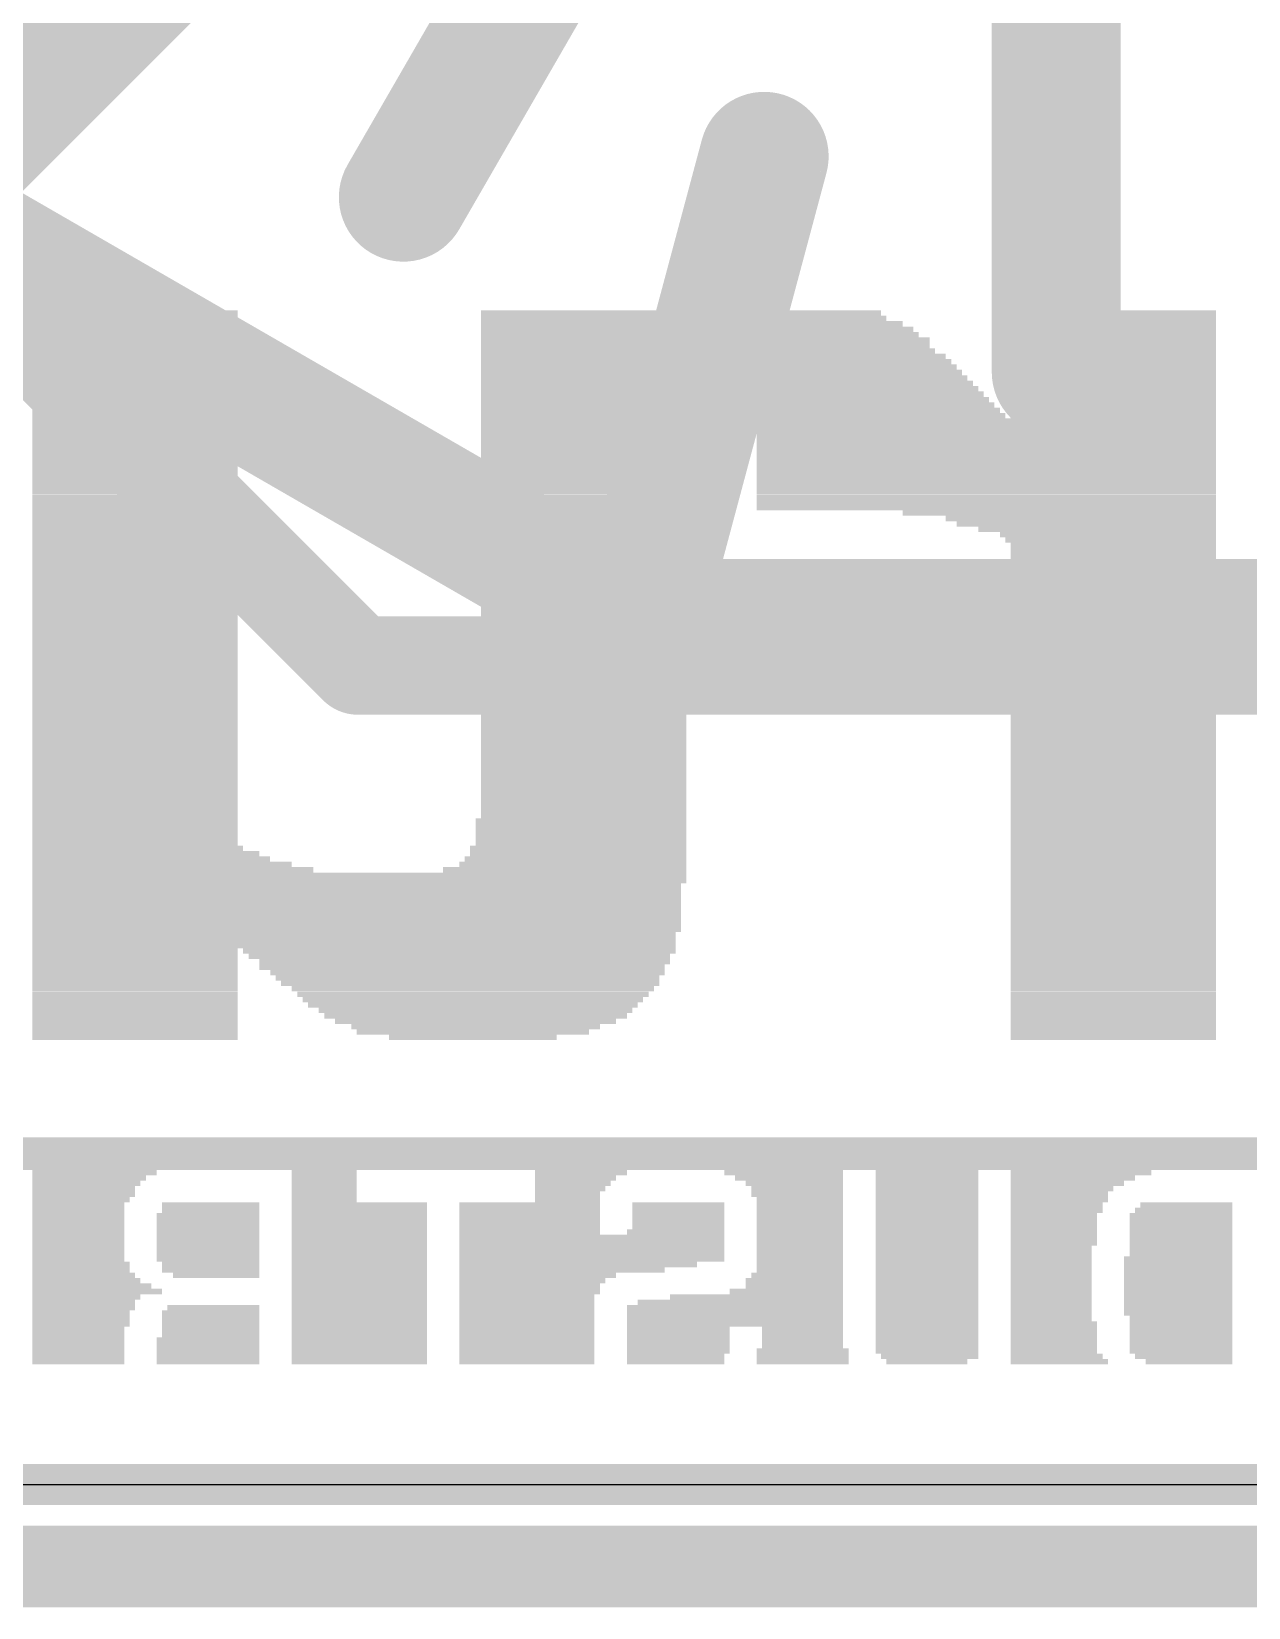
# Model space of a CAD drawing. Extents: x -30.9 to 30.6, y -30.5 to 30.5.
# Drawn here: x -25.65 to -21.876, y -30.353 to -25.466 of the extents above; entities that cross this region are included whole.
import ezdxf

# ---------------------------------------------------------------- set-up
doc = ezdxf.new("R2010")
doc.units = 0
for name, color, linetype in [('1', 12, 'CONTINUOUS'), ('16', 132, 'CONTINUOUS'), ('20', 53, 'CONTINUOUS'), ('22', 6, 'CONTINUOUS'), ('49', 253, 'CONTINUOUS')]:
    doc.layers.add(name, color=color, linetype=linetype)

# ---------------------------------------------------------------- blocks, each defined once
blk = doc.blocks.new('RECT')
blk.add_solid([(-0.5, -0.5), (0.5, -0.5), (-0.5, 0.5), (0.5, 0.5)])

msp = doc.modelspace()

# ---------------------------------------------------------------- linework, layer by layer
at = {"layer": '1', "const_width": 0.4}
for points in [[(-23.822, -24.8103), (-24.497, -25.9794)], [(-24.9469, -24.9469), (-26.0075, -26.0075)], [(-22.472, -25.172), (-22.472, -26.522)], [(-23.3779, -25.8527), (-23.7661, -27.3016)], [(-26.0075, -26.0075), (-23.7661, -27.3016)], [(-23.7661, -27.3016), (-21.1779, -27.3016)]]:
    msp.add_lwpolyline(points, dxfattribs=at)
at = {"layer": '1', "const_width": 0.2}
for points in [[(-23.2813, -25.8786, 1), (-23.4745, -25.8269)], [(-24.5836, -25.9294, 1), (-24.4104, -26.0294)], [(-22.572, -26.522, 1), (-22.372, -26.522)], [(-23.7661, -27.2016, 1), (-23.7661, -27.4016)], [(-23.8161, -27.3882, 1), (-23.7161, -27.215)], [(-23.8627, -27.2757, 1), (-23.6695, -27.3275)]]:
    msp.add_lwpolyline(points, format="xyb", dxfattribs=at)
at = {"layer": '16'}
for points, const_width in [([(-24.638, -27.432), (-25.908, -26.162)], 0.3048), ([(-5.08, -27.432), (-24.638, -27.432)], 0.3048), ([(-30.734, -30.226), (30.48, -30.226)], 0.254)]:
    msp.add_lwpolyline(points, dxfattribs=dict(at, const_width=const_width))
at = {"layer": '16', "const_width": 0.1524}
for points in [[(-24.638, -27.3558, 1), (-24.638, -27.5082)], [(-24.6919, -27.4859, 1), (-24.5841, -27.3781)]]:
    msp.add_lwpolyline(points, format="xyb", dxfattribs=at)
at = {"layer": '20'}
msp.add_line((-29.972, -29.972), (30.028, -29.972), dxfattribs=at)
at = {"layer": '49', "const_width": 0.127}
msp.add_lwpolyline([(-14.972, -29.972), (-29.972, -29.972)], dxfattribs=at)

# ---------------------------------------------------------------- block references
at = {"layer": '22', "rotation": 180}
for p, xscale, yscale in [((-25.3292, -26.3388), 0.6371, 0.0168), ((-23.9377, -26.3388), 0.637, 0.0168), ((-23.2085, -26.3388), 0.3856, 0.0168), ((-22.2949, -26.3388), 0.6371, 0.0168), ((-25.3292, -26.3556), 0.6371, 0.0167), ((-25.3292, -26.3723), 0.6371, 0.0168), ((-25.3292, -26.3891), 0.6371, 0.0168), ((-23.9377, -26.3556), 0.637, 0.0167), ((-23.9377, -26.3723), 0.637, 0.0168), ((-23.9377, -26.3891), 0.637, 0.0168), ((-23.175, -26.3723), 0.4527, 0.0168), ((-23.2001, -26.3556), 0.4024, 0.0167), ((-23.1582, -26.3891), 0.4862, 0.0168), ((-22.2949, -26.3556), 0.6371, 0.0167), ((-22.2949, -26.3723), 0.6371, 0.0168), ((-22.2949, -26.3891), 0.6371, 0.0168), ((-25.3292, -26.4059), 0.6371, 0.0167), ((-25.3292, -26.4226), 0.6371, 0.0168), ((-25.3292, -26.4394), 0.6371, 0.0167), ((-23.9377, -26.4059), 0.637, 0.0167), ((-23.9377, -26.4226), 0.637, 0.0168), ((-23.9377, -26.4394), 0.637, 0.0167), ((-23.1499, -26.4059), 0.5029, 0.0167), ((-23.1331, -26.4226), 0.5365, 0.0168), ((-23.1331, -26.4394), 0.5365, 0.0167), ((-22.2949, -26.4059), 0.6371, 0.0167), ((-22.2949, -26.4226), 0.6371, 0.0168), ((-22.2949, -26.4394), 0.6371, 0.0167), ((-25.3292, -26.4561), 0.6371, 0.0168), ((-25.3292, -26.4729), 0.6371, 0.0168), ((-25.3292, -26.4897), 0.6371, 0.0167), ((-23.9377, -26.4561), 0.637, 0.0168), ((-23.9377, -26.4729), 0.637, 0.0168), ((-23.9377, -26.4897), 0.637, 0.0167), ((-23.1247, -26.4561), 0.5532, 0.0168), ((-23.1079, -26.4729), 0.5868, 0.0168), ((-23.0996, -26.4897), 0.6035, 0.0167), ((-22.2949, -26.4561), 0.6371, 0.0168), ((-22.2949, -26.4729), 0.6371, 0.0168), ((-22.2949, -26.4897), 0.6371, 0.0167), ((-25.3292, -26.5064), 0.6371, 0.0168), ((-25.3292, -26.5232), 0.6371, 0.0168), ((-25.3292, -26.54), 0.6371, 0.0167), ((-23.9377, -26.5064), 0.637, 0.0168), ((-23.9377, -26.5232), 0.637, 0.0168), ((-23.9377, -26.54), 0.637, 0.0167), ((-23.0912, -26.5064), 0.6203, 0.0168), ((-23.0828, -26.5232), 0.6371, 0.0168), ((-23.0744, -26.54), 0.6538, 0.0167), ((-22.2949, -26.5064), 0.6371, 0.0168), ((-22.2949, -26.5232), 0.6371, 0.0168), ((-22.2949, -26.54), 0.6371, 0.0167), ((-25.3292, -26.5567), 0.6371, 0.0168), ((-25.3292, -26.5735), 0.6371, 0.0168), ((-25.3292, -26.5903), 0.6371, 0.0167), ((-23.9377, -26.5567), 0.637, 0.0168), ((-23.9377, -26.5735), 0.637, 0.0168), ((-23.9377, -26.5903), 0.637, 0.0167), ((-23.0577, -26.5735), 0.6873, 0.0168), ((-23.066, -26.5567), 0.6706, 0.0168), ((-23.0493, -26.5903), 0.7041, 0.0167), ((-22.2949, -26.5567), 0.6371, 0.0168), ((-22.2949, -26.5735), 0.6371, 0.0168), ((-22.2949, -26.5903), 0.6371, 0.0167), ((-25.3292, -26.607), 0.6371, 0.0168), ((-25.3292, -26.6238), 0.6371, 0.0168), ((-25.3292, -26.6406), 0.6371, 0.0167), ((-23.9377, -26.607), 0.637, 0.0168), ((-23.9377, -26.6238), 0.637, 0.0168), ((-23.9377, -26.6406), 0.637, 0.0167), ((-23.0409, -26.607), 0.7209, 0.0168), ((-23.0325, -26.6238), 0.7376, 0.0168), ((-23.0241, -26.6406), 0.7544, 0.0167), ((-22.2949, -26.607), 0.6371, 0.0168), ((-22.2949, -26.6238), 0.6371, 0.0168), ((-22.2949, -26.6406), 0.6371, 0.0167), ((-25.3292, -26.6573), 0.6371, 0.0168), ((-25.3292, -26.6741), 0.6371, 0.0167), ((-25.3292, -26.6908), 0.6371, 0.0168), ((-23.9377, -26.6573), 0.637, 0.0168), ((-23.9377, -26.6741), 0.637, 0.0167), ((-23.9377, -26.6908), 0.637, 0.0168), ((-23.0157, -26.6573), 0.7712, 0.0168), ((-22.6888, -26.6741), 1.425, 0.0167), ((-22.6888, -26.6908), 1.425, 0.0168), ((-22.2949, -26.6573), 0.6371, 0.0168), ((-25.3292, -26.7076), 0.6371, 0.0168), ((-25.3292, -26.7244), 0.6371, 0.0167), ((-25.3292, -26.7411), 0.6371, 0.0168), ((-23.9377, -26.7076), 0.637, 0.0168), ((-23.9377, -26.7244), 0.637, 0.0167), ((-23.9377, -26.7411), 0.637, 0.0168), ((-22.6888, -26.7076), 1.425, 0.0168), ((-22.6888, -26.7244), 1.425, 0.0167), ((-22.6888, -26.7411), 1.425, 0.0168), ((-25.3292, -26.7579), 0.6371, 0.0168), ((-25.3292, -26.7747), 0.6371, 0.0167), ((-23.9377, -26.7579), 0.637, 0.0168), ((-23.9377, -26.7747), 0.637, 0.0167), ((-22.6888, -26.7579), 1.425, 0.0168), ((-22.6888, -26.7747), 1.425, 0.0167), ((-25.3292, -26.7914), 0.6371, 0.0168), ((-25.3292, -26.8082), 0.6371, 0.0168), ((-25.3292, -26.825), 0.6371, 0.0167), ((-23.9377, -26.7914), 0.637, 0.0168), ((-23.9377, -26.8082), 0.637, 0.0168), ((-23.9377, -26.825), 0.637, 0.0167), ((-22.6888, -26.7914), 1.425, 0.0168), ((-22.6888, -26.8082), 1.425, 0.0168), ((-22.6888, -26.825), 1.425, 0.0167), ((-25.3292, -26.8417), 0.6371, 0.0168), ((-25.3292, -26.8585), 0.6371, 0.0167), ((-25.3292, -26.8752), 0.6371, 0.0168), ((-23.9377, -26.8417), 0.637, 0.0168), ((-23.9377, -26.8585), 0.637, 0.0167), ((-23.9377, -26.8752), 0.637, 0.0168), ((-22.6888, -26.8417), 1.425, 0.0168), ((-22.6888, -26.8585), 1.425, 0.0167), ((-22.6888, -26.8752), 1.425, 0.0168), ((-25.3292, -26.892), 0.6371, 0.0168), ((-25.3292, -26.9088), 0.6371, 0.0167), ((-25.3292, -26.9255), 0.6371, 0.0168), ((-23.9377, -26.892), 0.637, 0.0168), ((-23.9377, -26.9088), 0.637, 0.0167), ((-23.9377, -26.9255), 0.637, 0.0168), ((-22.6888, -26.892), 1.425, 0.0168), ((-22.6888, -26.9088), 1.425, 0.0167), ((-22.6888, -26.9255), 1.425, 0.0168), ((-25.3292, -26.9423), 0.6371, 0.0168), ((-25.3292, -26.9591), 0.6371, 0.0167), ((-25.3292, -26.9758), 0.6371, 0.0168), ((-23.9377, -26.9423), 0.637, 0.0168), ((-23.9377, -26.9591), 0.637, 0.0167), ((-23.9377, -26.9758), 0.637, 0.0168), ((-22.6888, -26.9423), 1.425, 0.0168), ((-22.4625, -26.9591), 0.9723, 0.0167), ((-22.3954, -26.9758), 0.8382, 0.0168), ((-25.3292, -26.9926), 0.6371, 0.0168), ((-25.3292, -27.0094), 0.6371, 0.0167), ((-25.3292, -27.0261), 0.6371, 0.0168), ((-23.9377, -26.9926), 0.637, 0.0168), ((-23.9377, -27.0094), 0.637, 0.0167), ((-23.9377, -27.0261), 0.637, 0.0168), ((-22.3787, -26.9926), 0.8047, 0.0168), ((-22.3452, -27.0094), 0.7377, 0.0167), ((-22.3116, -27.0261), 0.6706, 0.0168), ((-25.3292, -27.0429), 0.6371, 0.0168), ((-25.3292, -27.0597), 0.6371, 0.0167), ((-25.3292, -27.0764), 0.6371, 0.0168), ((-23.9377, -27.0429), 0.637, 0.0168), ((-23.9377, -27.0597), 0.637, 0.0167), ((-23.9377, -27.0764), 0.637, 0.0168), ((-22.3032, -27.0429), 0.6538, 0.0168), ((-22.2949, -27.0597), 0.6371, 0.0167), ((-22.2949, -27.0764), 0.6371, 0.0168), ((-25.3292, -27.0932), 0.6371, 0.0167), ((-25.3292, -27.1099), 0.6371, 0.0168), ((-25.3292, -27.1267), 0.6371, 0.0168), ((-23.9377, -27.0932), 0.637, 0.0167), ((-23.9377, -27.1099), 0.637, 0.0168), ((-23.9377, -27.1267), 0.637, 0.0168), ((-22.2949, -27.0932), 0.6371, 0.0167), ((-22.2949, -27.1099), 0.6371, 0.0168), ((-22.2949, -27.1267), 0.6371, 0.0168), ((-25.3292, -27.1435), 0.6371, 0.0167), ((-25.3292, -27.1602), 0.6371, 0.0168), ((-25.3292, -27.177), 0.6371, 0.0168), ((-23.9377, -27.1435), 0.637, 0.0167), ((-23.9377, -27.1602), 0.637, 0.0168), ((-23.9377, -27.177), 0.637, 0.0168), ((-22.2949, -27.1435), 0.6371, 0.0167), ((-22.2949, -27.1602), 0.6371, 0.0168), ((-22.2949, -27.177), 0.6371, 0.0168), ((-25.3292, -27.1938), 0.6371, 0.0167), ((-25.3292, -27.2105), 0.6371, 0.0168), ((-25.3292, -27.2273), 0.6371, 0.0168), ((-23.9377, -27.1938), 0.637, 0.0167), ((-23.9377, -27.2105), 0.637, 0.0168), ((-23.9377, -27.2273), 0.637, 0.0168), ((-22.2949, -27.1938), 0.6371, 0.0167), ((-22.2949, -27.2105), 0.6371, 0.0168), ((-22.2949, -27.2273), 0.6371, 0.0168), ((-25.3292, -27.2441), 0.6371, 0.0167), ((-25.3292, -27.2608), 0.6371, 0.0168), ((-25.3292, -27.2776), 0.6371, 0.0167), ((-23.9377, -27.2441), 0.637, 0.0167), ((-23.9377, -27.2608), 0.637, 0.0168), ((-23.9377, -27.2776), 0.637, 0.0167), ((-22.2949, -27.2441), 0.6371, 0.0167), ((-22.2949, -27.2608), 0.6371, 0.0168), ((-22.2949, -27.2776), 0.6371, 0.0167), ((-25.3292, -27.2943), 0.6371, 0.0168), ((-25.3292, -27.3111), 0.6371, 0.0168), ((-25.3292, -27.3279), 0.6371, 0.0167), ((-23.9377, -27.2943), 0.637, 0.0168), ((-23.9377, -27.3111), 0.637, 0.0168), ((-23.9377, -27.3279), 0.637, 0.0167), ((-22.2949, -27.2943), 0.6371, 0.0168), ((-22.2949, -27.3111), 0.6371, 0.0168), ((-22.2949, -27.3279), 0.6371, 0.0167), ((-25.3292, -27.3446), 0.6371, 0.0168), ((-25.3292, -27.3614), 0.6371, 0.0168), ((-23.9377, -27.3446), 0.637, 0.0168), ((-23.9377, -27.3614), 0.637, 0.0168), ((-22.2949, -27.3446), 0.6371, 0.0168), ((-22.2949, -27.3614), 0.6371, 0.0168), ((-25.3292, -27.3782), 0.6371, 0.0167), ((-25.3292, -27.3949), 0.6371, 0.0168), ((-25.3292, -27.4117), 0.6371, 0.0168), ((-23.9377, -27.3782), 0.637, 0.0167), ((-23.9377, -27.3949), 0.637, 0.0168), ((-23.9377, -27.4117), 0.637, 0.0168), ((-22.2949, -27.3782), 0.6371, 0.0167), ((-22.2949, -27.3949), 0.6371, 0.0168), ((-22.2949, -27.4117), 0.6371, 0.0168), ((-25.3292, -27.4285), 0.6371, 0.0167), ((-25.3292, -27.4452), 0.6371, 0.0168), ((-25.3292, -27.462), 0.6371, 0.0168), ((-23.9377, -27.4285), 0.637, 0.0167), ((-23.9377, -27.4452), 0.637, 0.0168), ((-23.9377, -27.462), 0.637, 0.0168), ((-22.2949, -27.4285), 0.6371, 0.0167), ((-22.2949, -27.4452), 0.6371, 0.0168), ((-22.2949, -27.462), 0.6371, 0.0168), ((-25.3292, -27.4788), 0.6371, 0.0167), ((-25.3292, -27.4955), 0.6371, 0.0168), ((-25.3292, -27.5123), 0.6371, 0.0167), ((-23.9377, -27.4788), 0.637, 0.0167), ((-23.9377, -27.4955), 0.637, 0.0168), ((-23.9377, -27.5123), 0.637, 0.0167), ((-22.2949, -27.4788), 0.6371, 0.0167), ((-22.2949, -27.4955), 0.6371, 0.0168), ((-22.2949, -27.5123), 0.6371, 0.0167), ((-25.3292, -27.529), 0.6371, 0.0168), ((-25.3292, -27.5458), 0.6371, 0.0168), ((-25.3292, -27.5626), 0.6371, 0.0167), ((-23.9377, -27.529), 0.637, 0.0168), ((-23.9377, -27.5458), 0.637, 0.0168), ((-23.9377, -27.5626), 0.637, 0.0167), ((-22.2949, -27.529), 0.6371, 0.0168), ((-22.2949, -27.5458), 0.6371, 0.0168), ((-22.2949, -27.5626), 0.6371, 0.0167), ((-25.3292, -27.5793), 0.6371, 0.0168), ((-25.3292, -27.5961), 0.6371, 0.0168), ((-25.3292, -27.6129), 0.6371, 0.0167), ((-23.9377, -27.5793), 0.637, 0.0168), ((-23.9377, -27.5961), 0.637, 0.0168), ((-23.9377, -27.6129), 0.637, 0.0167), ((-22.2949, -27.5793), 0.6371, 0.0168), ((-22.2949, -27.5961), 0.6371, 0.0168), ((-22.2949, -27.6129), 0.6371, 0.0167), ((-25.3292, -27.6296), 0.6371, 0.0168), ((-25.3292, -27.6464), 0.6371, 0.0168), ((-25.3292, -27.6632), 0.6371, 0.0167), ((-23.9377, -27.6296), 0.637, 0.0168), ((-23.9377, -27.6464), 0.637, 0.0168), ((-23.9377, -27.6632), 0.637, 0.0167), ((-22.2949, -27.6296), 0.6371, 0.0168), ((-22.2949, -27.6464), 0.6371, 0.0168), ((-22.2949, -27.6632), 0.6371, 0.0167), ((-25.3292, -27.6799), 0.6371, 0.0168), ((-25.3292, -27.6967), 0.6371, 0.0167), ((-25.3292, -27.7134), 0.6371, 0.0168), ((-23.9377, -27.6799), 0.637, 0.0168), ((-23.9377, -27.6967), 0.637, 0.0167), ((-23.9377, -27.7134), 0.637, 0.0168), ((-22.2949, -27.6799), 0.6371, 0.0168), ((-22.2949, -27.6967), 0.6371, 0.0167), ((-22.2949, -27.7134), 0.6371, 0.0168), ((-25.3292, -27.7302), 0.6371, 0.0168), ((-25.3292, -27.747), 0.6371, 0.0167), ((-25.3292, -27.7637), 0.6371, 0.0168), ((-23.9377, -27.7302), 0.637, 0.0168), ((-23.9377, -27.747), 0.637, 0.0167), ((-23.9377, -27.7637), 0.637, 0.0168), ((-22.2949, -27.7302), 0.6371, 0.0168), ((-22.2949, -27.747), 0.6371, 0.0167), ((-22.2949, -27.7637), 0.6371, 0.0168), ((-25.3292, -27.7805), 0.6371, 0.0168), ((-25.3292, -27.7973), 0.6371, 0.0167), ((-25.3292, -27.814), 0.6371, 0.0168), ((-23.9377, -27.7805), 0.637, 0.0168), ((-23.9377, -27.7973), 0.637, 0.0167), ((-23.9377, -27.814), 0.637, 0.0168), ((-22.2949, -27.7805), 0.6371, 0.0168), ((-22.2949, -27.7973), 0.6371, 0.0167), ((-22.2949, -27.814), 0.6371, 0.0168), ((-25.3292, -27.8308), 0.6371, 0.0168), ((-25.3292, -27.8476), 0.6371, 0.0167), ((-25.3292, -27.8643), 0.6371, 0.0168), ((-23.9377, -27.8308), 0.637, 0.0168), ((-23.9377, -27.8476), 0.637, 0.0167), ((-23.9377, -27.8643), 0.637, 0.0168), ((-22.2949, -27.8308), 0.6371, 0.0168), ((-22.2949, -27.8476), 0.6371, 0.0167), ((-22.2949, -27.8643), 0.6371, 0.0168), ((-25.3292, -27.8811), 0.6371, 0.0168), ((-25.3292, -27.8979), 0.6371, 0.0167), ((-25.3292, -27.9146), 0.6371, 0.0168), ((-23.9461, -27.9146), 0.6538, 0.0168), ((-23.9377, -27.8811), 0.637, 0.0168), ((-23.9377, -27.8979), 0.637, 0.0167), ((-22.2949, -27.8811), 0.6371, 0.0168), ((-22.2949, -27.8979), 0.6371, 0.0167), ((-22.2949, -27.9146), 0.6371, 0.0168), ((-25.3292, -27.9314), 0.6371, 0.0167), ((-25.3292, -27.9481), 0.6371, 0.0168), ((-23.9461, -27.9314), 0.6538, 0.0167), ((-23.9461, -27.9481), 0.6538, 0.0168), ((-22.2949, -27.9314), 0.6371, 0.0167), ((-22.2949, -27.9481), 0.6371, 0.0168), ((-25.3292, -27.9649), 0.6371, 0.0168), ((-25.3292, -27.9817), 0.6371, 0.0167), ((-25.3208, -27.9984), 0.6538, 0.0168), ((-23.9545, -27.9984), 0.6706, 0.0168), ((-23.9461, -27.9649), 0.6538, 0.0168), ((-23.9461, -27.9817), 0.6538, 0.0167), ((-22.2949, -27.9649), 0.6371, 0.0168), ((-22.2949, -27.9817), 0.6371, 0.0167), ((-22.2949, -27.9984), 0.6371, 0.0168), ((-25.2957, -28.0152), 0.7041, 0.0168), ((-25.2789, -28.032), 0.7377, 0.0167), ((-25.2454, -28.0487), 0.8047, 0.0168), ((-23.9713, -28.0487), 0.7041, 0.0168), ((-23.9628, -28.032), 0.6873, 0.0167), ((-23.9545, -28.0152), 0.6706, 0.0168), ((-22.2949, -28.0152), 0.6371, 0.0168), ((-22.2949, -28.032), 0.6371, 0.0167), ((-22.2949, -28.0487), 0.6371, 0.0168), ((-25.2118, -28.0655), 0.8718, 0.0168), ((-24.6334, -28.0823), 2.0285, 0.0167), ((-24.6334, -28.099), 2.0285, 0.0168), ((-23.9964, -28.0655), 0.7544, 0.0168), ((-22.2949, -28.0655), 0.6371, 0.0168), ((-22.2949, -28.0823), 0.6371, 0.0167), ((-22.2949, -28.099), 0.6371, 0.0168), ((-24.6419, -28.1158), 2.0117, 0.0167), ((-24.6419, -28.1325), 2.0117, 0.0168), ((-24.6419, -28.1493), 2.0117, 0.0168), ((-22.2949, -28.1158), 0.6371, 0.0167), ((-22.2949, -28.1325), 0.6371, 0.0168), ((-22.2949, -28.1493), 0.6371, 0.0168), ((-24.6419, -28.1661), 2.0117, 0.0167), ((-24.6419, -28.1828), 2.0117, 0.0168), ((-24.6419, -28.1996), 2.0117, 0.0168), ((-22.2949, -28.1661), 0.6371, 0.0167), ((-22.2949, -28.1828), 0.6371, 0.0168), ((-22.2949, -28.1996), 0.6371, 0.0168), ((-24.6419, -28.2164), 2.0117, 0.0167), ((-24.6419, -28.2331), 2.0117, 0.0168), ((-24.6419, -28.2499), 2.0117, 0.0168), ((-22.2949, -28.2164), 0.6371, 0.0167), ((-22.2949, -28.2331), 0.6371, 0.0168), ((-22.2949, -28.2499), 0.6371, 0.0168), ((-24.6502, -28.2667), 1.995, 0.0167), ((-24.6502, -28.2834), 1.995, 0.0168), ((-24.6502, -28.3002), 1.995, 0.0168), ((-22.2949, -28.2667), 0.6371, 0.0167), ((-22.2949, -28.2834), 0.6371, 0.0168), ((-22.2949, -28.3002), 0.6371, 0.0168), ((-25.3292, -28.317), 0.6371, 0.0167), ((-25.3292, -28.3337), 0.6371, 0.0168), ((-25.3292, -28.3505), 0.6371, 0.0167), ((-24.3233, -28.317), 1.3412, 0.0167), ((-24.3233, -28.3337), 1.3076, 0.0168), ((-24.3066, -28.3505), 1.2741, 0.0167), ((-22.2949, -28.317), 0.6371, 0.0167), ((-22.2949, -28.3337), 0.6371, 0.0168), ((-22.2949, -28.3505), 0.6371, 0.0167), ((-25.3292, -28.3672), 0.6371, 0.0168), ((-25.3292, -28.384), 0.6371, 0.0168), ((-25.3292, -28.4008), 0.6371, 0.0167), ((-24.3149, -28.3672), 1.2573, 0.0168), ((-24.2981, -28.384), 1.2237, 0.0168), ((-24.2981, -28.4008), 1.1903, 0.0167), ((-22.2949, -28.3672), 0.6371, 0.0168), ((-22.2949, -28.384), 0.6371, 0.0168), ((-22.2949, -28.4008), 0.6371, 0.0167), ((-25.3292, -28.4175), 0.6371, 0.0168), ((-25.3292, -28.4343), 0.6371, 0.0168), ((-25.3292, -28.4511), 0.6371, 0.0167), ((-24.2898, -28.4175), 1.1735, 0.0168), ((-24.2814, -28.4343), 1.1232, 0.0168), ((-24.2814, -28.4511), 1.0896, 0.0167), ((-22.2949, -28.4175), 0.6371, 0.0168), ((-22.2949, -28.4343), 0.6371, 0.0168), ((-22.2949, -28.4511), 0.6371, 0.0167), ((-25.3292, -28.4678), 0.6371, 0.0168), ((-25.3292, -28.4846), 0.6371, 0.0168), ((-25.3292, -28.5014), 0.6371, 0.0167), ((-24.2814, -28.4678), 1.0562, 0.0168), ((-24.2814, -28.4846), 1.0226, 0.0168), ((-24.273, -28.5014), 0.9724, 0.0167), ((-22.2949, -28.4678), 0.6371, 0.0168), ((-22.2949, -28.4846), 0.6371, 0.0168), ((-22.2949, -28.5014), 0.6371, 0.0167), ((-25.3292, -28.5181), 0.6371, 0.0168), ((-25.3292, -28.5349), 0.6371, 0.0167), ((-24.273, -28.5181), 0.9388, 0.0168), ((-24.273, -28.5349), 0.8718, 0.0167), ((-22.2949, -28.5181), 0.6371, 0.0168), ((-22.2949, -28.5349), 0.6371, 0.0167), ((-25.3292, -28.5516), 0.6371, 0.0168), ((-25.3292, -28.5684), 0.6371, 0.0168), ((-25.3292, -28.5852), 0.6371, 0.0167), ((-24.273, -28.5516), 0.7712, 0.0168), ((-24.2814, -28.5684), 0.7208, 0.0168), ((-24.2813, -28.5852), 0.5197, 0.0167), ((-22.2949, -28.5516), 0.6371, 0.0168), ((-22.2949, -28.5684), 0.6371, 0.0168), ((-22.2949, -28.5852), 0.6371, 0.0167), ((-20.828, -28.9037), 13.998, 0.0168), ((-20.828, -28.9205), 13.998, 0.0167), ((-20.828, -28.9372), 13.998, 0.0168), ((-20.828, -28.954), 13.998, 0.0167), ((-20.828, -28.9707), 13.998, 0.0168), ((-20.828, -28.9875), 13.998, 0.0168), ((-25.4549, -29.0043), 0.3856, 0.0167), ((-25.4717, -29.021), 0.3521, 0.0168), ((-25.4801, -29.0378), 0.3353, 0.0168), ((-24.7424, -29.0043), 0.2012, 0.0167), ((-24.7424, -29.021), 0.2012, 0.0168), ((-24.7424, -29.0378), 0.2012, 0.0168), ((-23.9461, -29.0043), 0.285, 0.0167), ((-23.9628, -29.021), 0.2515, 0.0168), ((-23.9713, -29.0378), 0.2347, 0.0168), ((-23.3175, -29.0043), 0.3688, 0.0167), ((-23.3007, -29.021), 0.3352, 0.0168), ((-23.284, -29.0378), 0.3017, 0.0168), ((-22.8733, -29.0043), 0.3185, 0.0167), ((-22.8733, -29.021), 0.3185, 0.0168), ((-22.8733, -29.0378), 0.3185, 0.0168), ((-22.4374, -29.0378), 0.3521, 0.0168), ((-22.3955, -29.0043), 0.4359, 0.0167), ((-22.4206, -29.021), 0.3856, 0.0168), ((-25.4884, -29.0546), 0.3186, 0.0167), ((-25.4884, -29.0713), 0.3186, 0.0168), ((-24.7424, -29.0546), 0.2012, 0.0167), ((-24.7424, -29.0713), 0.2012, 0.0168), ((-23.9796, -29.0546), 0.2179, 0.0167), ((-23.988, -29.0713), 0.2012, 0.0168), ((-23.2756, -29.0546), 0.2849, 0.0167), ((-23.2756, -29.0713), 0.2849, 0.0168), ((-22.8733, -29.0546), 0.3185, 0.0167), ((-22.8733, -29.0713), 0.3185, 0.0168), ((-22.4542, -29.0546), 0.3185, 0.0167), ((-22.4625, -29.0713), 0.3018, 0.0168), ((-25.4968, -29.0881), 0.3018, 0.0168), ((-25.5052, -29.1049), 0.285, 0.0167), ((-25.5052, -29.1216), 0.285, 0.0168), ((-25.0945, -29.1049), 0.3017, 0.0167), ((-25.0945, -29.1216), 0.3017, 0.0168), ((-24.7424, -29.0881), 0.2012, 0.0168), ((-24.6334, -29.1049), 0.4191, 0.0167), ((-24.6334, -29.1216), 0.4191, 0.0168), ((-24.1054, -29.1049), 0.4359, 0.0167), ((-24.1054, -29.1216), 0.4359, 0.0168), ((-23.988, -29.0881), 0.2012, 0.0168), ((-23.6444, -29.1049), 0.2849, 0.0167), ((-23.6444, -29.1216), 0.2849, 0.0168), ((-23.2672, -29.0881), 0.2682, 0.0168), ((-23.2672, -29.1049), 0.2682, 0.0167), ((-23.2672, -29.1216), 0.2682, 0.0168), ((-22.8733, -29.0881), 0.3185, 0.0168), ((-22.8733, -29.1049), 0.3185, 0.0167), ((-22.8733, -29.1216), 0.3185, 0.0168), ((-22.4625, -29.0881), 0.3018, 0.0168), ((-22.4709, -29.1049), 0.285, 0.0167), ((-22.4709, -29.1216), 0.285, 0.0168), ((-22.0769, -29.1216), 0.3018, 0.0168), ((-22.0685, -29.1049), 0.285, 0.0167), ((-25.5052, -29.1384), 0.285, 0.0168), ((-25.5052, -29.1552), 0.285, 0.0167), ((-25.5052, -29.1719), 0.285, 0.0168), ((-25.1029, -29.1384), 0.3185, 0.0168), ((-25.1029, -29.1552), 0.3185, 0.0167), ((-25.1029, -29.1719), 0.3185, 0.0168), ((-24.6334, -29.1384), 0.4191, 0.0168), ((-24.6334, -29.1552), 0.4191, 0.0167), ((-24.6334, -29.1719), 0.4191, 0.0168), ((-24.1054, -29.1384), 0.4359, 0.0168), ((-24.1054, -29.1552), 0.4359, 0.0167), ((-24.1054, -29.1719), 0.4359, 0.0168), ((-23.6444, -29.1384), 0.2849, 0.0168), ((-23.6444, -29.1552), 0.2849, 0.0167), ((-23.6444, -29.1719), 0.2849, 0.0168), ((-23.2672, -29.1384), 0.2682, 0.0168), ((-23.2672, -29.1552), 0.2682, 0.0167), ((-23.2672, -29.1719), 0.2682, 0.0168), ((-22.8733, -29.1384), 0.3185, 0.0168), ((-22.8733, -29.1552), 0.3185, 0.0167), ((-22.8733, -29.1719), 0.3185, 0.0168), ((-22.4793, -29.1384), 0.2683, 0.0168), ((-22.4793, -29.1552), 0.2683, 0.0167), ((-22.4793, -29.1719), 0.2683, 0.0168), ((-22.0853, -29.1384), 0.3186, 0.0168), ((-22.0853, -29.1552), 0.3186, 0.0167), ((-22.0853, -29.1719), 0.3186, 0.0168), ((-25.5052, -29.1887), 0.285, 0.0167), ((-25.5052, -29.2054), 0.285, 0.0168), ((-25.5052, -29.2222), 0.285, 0.0168), ((-25.1029, -29.1887), 0.3185, 0.0167), ((-25.1029, -29.2054), 0.3185, 0.0168), ((-25.1029, -29.2222), 0.3185, 0.0168), ((-24.6334, -29.1887), 0.4191, 0.0167), ((-24.6334, -29.2054), 0.4191, 0.0168), ((-24.6334, -29.2222), 0.4191, 0.0168), ((-24.1054, -29.1887), 0.4359, 0.0167), ((-23.9126, -29.2054), 0.8214, 0.0168), ((-23.9126, -29.2222), 0.8214, 0.0168), ((-23.6528, -29.1887), 0.3017, 0.0167), ((-23.2672, -29.1887), 0.2682, 0.0167), ((-23.2672, -29.2054), 0.2682, 0.0168), ((-23.2672, -29.2222), 0.2682, 0.0168), ((-22.8733, -29.1887), 0.3185, 0.0167), ((-22.8733, -29.2054), 0.3185, 0.0168), ((-22.8733, -29.2222), 0.3185, 0.0168), ((-22.4793, -29.1887), 0.2683, 0.0167), ((-22.4793, -29.2054), 0.2683, 0.0168), ((-22.4793, -29.2222), 0.2683, 0.0168), ((-22.0853, -29.1887), 0.3186, 0.0167), ((-22.0853, -29.2054), 0.3186, 0.0168), ((-22.0853, -29.2222), 0.3186, 0.0168), ((-25.5052, -29.239), 0.285, 0.0167), ((-25.5052, -29.2557), 0.285, 0.0168), ((-25.5052, -29.2725), 0.285, 0.0168), ((-25.1029, -29.239), 0.3185, 0.0167), ((-25.1029, -29.2557), 0.3185, 0.0168), ((-25.1029, -29.2725), 0.3185, 0.0168), ((-24.6334, -29.239), 0.4191, 0.0167), ((-24.6334, -29.2557), 0.4191, 0.0168), ((-24.6334, -29.2725), 0.4191, 0.0168), ((-23.9126, -29.239), 0.8214, 0.0167), ((-23.9126, -29.2557), 0.8214, 0.0168), ((-23.9126, -29.2725), 0.8214, 0.0168), ((-23.2672, -29.239), 0.2682, 0.0167), ((-23.2672, -29.2557), 0.2682, 0.0168), ((-23.2672, -29.2725), 0.2682, 0.0168), ((-22.8733, -29.239), 0.3185, 0.0167), ((-22.8733, -29.2557), 0.3185, 0.0168), ((-22.8733, -29.2725), 0.3185, 0.0168), ((-22.4877, -29.239), 0.2515, 0.0167), ((-22.4877, -29.2557), 0.2515, 0.0168), ((-22.4877, -29.2725), 0.2515, 0.0168), ((-22.0937, -29.2725), 0.3353, 0.0168), ((-22.0853, -29.239), 0.3186, 0.0167), ((-22.0853, -29.2557), 0.3186, 0.0168), ((-25.4968, -29.2893), 0.3018, 0.0167), ((-25.4968, -29.306), 0.3018, 0.0168), ((-25.4884, -29.3228), 0.3186, 0.0168), ((-25.0945, -29.2893), 0.3017, 0.0167), ((-25.0945, -29.306), 0.3017, 0.0168), ((-25.0777, -29.3228), 0.2682, 0.0168), ((-24.6334, -29.2893), 0.4191, 0.0167), ((-24.6334, -29.306), 0.4191, 0.0168), ((-24.6334, -29.3228), 0.4191, 0.0168), ((-23.9545, -29.2893), 0.7376, 0.0167), ((-24.0048, -29.306), 0.637, 0.0168), ((-24.0802, -29.3228), 0.4862, 0.0168), ((-23.2756, -29.3228), 0.2849, 0.0168), ((-23.2672, -29.2893), 0.2682, 0.0167), ((-23.2672, -29.306), 0.2682, 0.0168), ((-22.8733, -29.2893), 0.3185, 0.0167), ((-22.8733, -29.306), 0.3185, 0.0168), ((-22.8733, -29.3228), 0.3185, 0.0168), ((-22.4877, -29.2893), 0.2515, 0.0167), ((-22.4877, -29.306), 0.2515, 0.0168), ((-22.4877, -29.3228), 0.2515, 0.0168), ((-22.0937, -29.2893), 0.3353, 0.0167), ((-22.0937, -29.306), 0.3353, 0.0168), ((-22.0937, -29.3228), 0.3353, 0.0168), ((-25.4633, -29.3563), 0.3689, 0.0168), ((-25.4801, -29.3396), 0.3353, 0.0167), ((-25.4465, -29.3731), 0.4024, 0.0167), ((-24.6334, -29.3396), 0.4191, 0.0167), ((-24.6334, -29.3563), 0.4191, 0.0168), ((-24.6334, -29.3731), 0.4191, 0.0167), ((-24.097, -29.3396), 0.4526, 0.0167), ((-24.1054, -29.3563), 0.4359, 0.0168), ((-24.1054, -29.3731), 0.4359, 0.0167), ((-23.3091, -29.3731), 0.352, 0.0167), ((-23.284, -29.3396), 0.3017, 0.0167), ((-23.284, -29.3563), 0.3017, 0.0168), ((-22.8733, -29.3396), 0.3185, 0.0167), ((-22.8733, -29.3563), 0.3185, 0.0168), ((-22.8733, -29.3731), 0.3185, 0.0167), ((-22.4877, -29.3396), 0.2515, 0.0167), ((-22.4877, -29.3563), 0.2515, 0.0168), ((-22.4877, -29.3731), 0.2515, 0.0167), ((-22.0937, -29.3396), 0.3353, 0.0167), ((-22.0937, -29.3563), 0.3353, 0.0168), ((-22.0937, -29.3731), 0.3353, 0.0167), ((-25.4801, -29.3898), 0.3353, 0.0168), ((-25.4884, -29.4066), 0.3186, 0.0168), ((-25.4884, -29.4234), 0.3186, 0.0167), ((-25.0861, -29.4234), 0.285, 0.0167), ((-24.6334, -29.3898), 0.4191, 0.0168), ((-24.6334, -29.4066), 0.4191, 0.0168), ((-24.6334, -29.4234), 0.4191, 0.0167), ((-24.1137, -29.3898), 0.4191, 0.0168), ((-24.1137, -29.4066), 0.4191, 0.0168), ((-24.1137, -29.4234), 0.4191, 0.0167), ((-23.4684, -29.4234), 0.6705, 0.0167), ((-23.4516, -29.4066), 0.637, 0.0168), ((-23.4013, -29.3898), 0.5364, 0.0168), ((-22.8733, -29.3898), 0.3185, 0.0168), ((-22.8733, -29.4066), 0.3185, 0.0168), ((-22.8733, -29.4234), 0.3185, 0.0167), ((-22.4877, -29.3898), 0.2515, 0.0168), ((-22.4877, -29.4066), 0.2515, 0.0168), ((-22.4877, -29.4234), 0.2515, 0.0167), ((-22.0937, -29.3898), 0.3353, 0.0168), ((-22.0937, -29.4066), 0.3353, 0.0168), ((-22.0937, -29.4234), 0.3353, 0.0167), ((-25.4968, -29.4401), 0.3018, 0.0168), ((-25.4968, -29.4569), 0.3018, 0.0168), ((-25.4968, -29.4737), 0.3018, 0.0167), ((-25.0945, -29.4401), 0.3017, 0.0168), ((-25.0945, -29.4569), 0.3017, 0.0168), ((-25.0945, -29.4737), 0.3017, 0.0167), ((-24.6334, -29.4401), 0.4191, 0.0168), ((-24.6334, -29.4569), 0.4191, 0.0168), ((-24.6334, -29.4737), 0.4191, 0.0167), ((-24.1137, -29.4401), 0.4191, 0.0168), ((-24.1137, -29.4569), 0.4191, 0.0168), ((-24.1137, -29.4737), 0.4191, 0.0167), ((-23.4684, -29.4401), 0.6705, 0.0168), ((-23.4684, -29.4569), 0.6705, 0.0168), ((-23.4684, -29.4737), 0.6705, 0.0167), ((-22.8733, -29.4401), 0.3185, 0.0168), ((-22.8733, -29.4569), 0.3185, 0.0168), ((-22.8733, -29.4737), 0.3185, 0.0167), ((-22.4877, -29.4401), 0.2515, 0.0168), ((-22.4877, -29.4569), 0.2515, 0.0168), ((-22.4793, -29.4737), 0.2683, 0.0167), ((-22.0937, -29.4401), 0.3353, 0.0168), ((-22.0853, -29.4569), 0.3186, 0.0168), ((-22.0853, -29.4737), 0.3186, 0.0167), ((-25.5052, -29.4904), 0.285, 0.0168), ((-25.5052, -29.5072), 0.285, 0.0168), ((-25.5052, -29.524), 0.285, 0.0167), ((-25.1029, -29.524), 0.3185, 0.0167), ((-25.0945, -29.4904), 0.3017, 0.0168), ((-25.0945, -29.5072), 0.3017, 0.0168), ((-24.6334, -29.4904), 0.4191, 0.0168), ((-24.6334, -29.5072), 0.4191, 0.0168), ((-24.6334, -29.524), 0.4191, 0.0167), ((-24.1137, -29.4904), 0.4191, 0.0168), ((-24.1137, -29.5072), 0.4191, 0.0168), ((-24.1137, -29.524), 0.4191, 0.0167), ((-23.6444, -29.4904), 0.3185, 0.0168), ((-23.6444, -29.5072), 0.3185, 0.0168), ((-23.6444, -29.524), 0.3185, 0.0167), ((-23.2588, -29.4904), 0.2514, 0.0168), ((-23.2588, -29.5072), 0.2514, 0.0168), ((-23.2588, -29.524), 0.2514, 0.0167), ((-22.8733, -29.4904), 0.3185, 0.0168), ((-22.8733, -29.5072), 0.3185, 0.0168), ((-22.8733, -29.524), 0.3185, 0.0167), ((-22.4793, -29.4904), 0.2683, 0.0168), ((-22.4793, -29.5072), 0.2683, 0.0168), ((-22.4793, -29.524), 0.2683, 0.0167), ((-22.0853, -29.4904), 0.3186, 0.0168), ((-22.0853, -29.5072), 0.3186, 0.0168), ((-22.0853, -29.524), 0.3186, 0.0167), ((-25.5052, -29.5407), 0.285, 0.0168), ((-25.5052, -29.5575), 0.285, 0.0168), ((-25.5052, -29.5743), 0.285, 0.0167), ((-25.1029, -29.5407), 0.3185, 0.0168), ((-25.1029, -29.5575), 0.3185, 0.0168), ((-25.1029, -29.5743), 0.3185, 0.0167), ((-24.6334, -29.5407), 0.4191, 0.0168), ((-24.6334, -29.5575), 0.4191, 0.0168), ((-24.6334, -29.5743), 0.4191, 0.0167), ((-24.1137, -29.5407), 0.4191, 0.0168), ((-24.1137, -29.5575), 0.4191, 0.0168), ((-24.1137, -29.5743), 0.4191, 0.0167), ((-23.6444, -29.5407), 0.3185, 0.0168), ((-23.6444, -29.5575), 0.3185, 0.0168), ((-23.6528, -29.5743), 0.3017, 0.0167), ((-23.2588, -29.5575), 0.285, 0.0168), ((-23.2588, -29.5743), 0.285, 0.0167), ((-23.2588, -29.5407), 0.2514, 0.0168), ((-22.8733, -29.5407), 0.3185, 0.0168), ((-22.8733, -29.5575), 0.3185, 0.0168), ((-22.8649, -29.5743), 0.3017, 0.0167), ((-22.4793, -29.5407), 0.2683, 0.0168), ((-22.4793, -29.5575), 0.2683, 0.0168), ((-22.4709, -29.5743), 0.285, 0.0167), ((-22.0853, -29.5407), 0.3186, 0.0168), ((-22.0853, -29.5575), 0.3186, 0.0168), ((-22.0769, -29.5743), 0.3018, 0.0167), ((-25.5052, -29.591), 0.285, 0.0168), ((-25.1029, -29.591), 0.3185, 0.0168), ((-24.6334, -29.591), 0.4191, 0.0168), ((-24.1137, -29.591), 0.4191, 0.0168), ((-23.6528, -29.591), 0.3017, 0.0168), ((-23.2588, -29.591), 0.285, 0.0168), ((-22.8732, -29.591), 0.2514, 0.0168), ((-22.4625, -29.591), 0.3018, 0.0168), ((-22.0602, -29.591), 0.2683, 0.0168)]:
    msp.add_blockref('RECT', p, dxfattribs=dict(at, xscale=xscale, yscale=yscale))

doc.saveas('drawing.dxf')
